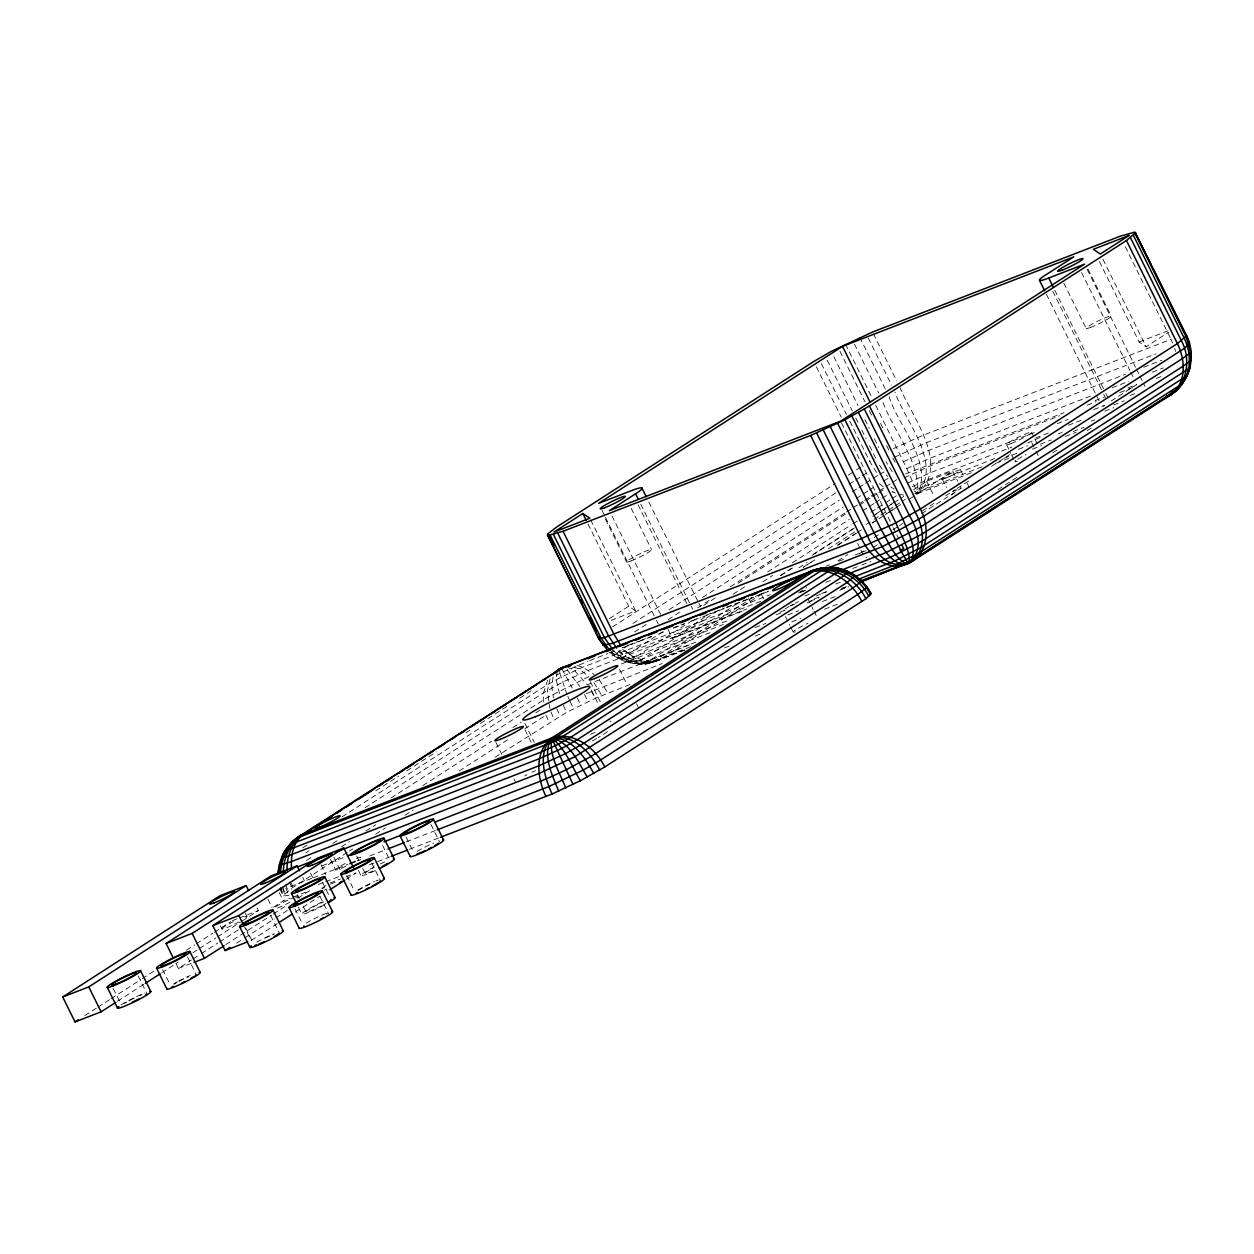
<?xml version="1.0" encoding="UTF-8"?>
<svg xmlns="http://www.w3.org/2000/svg" width="1254" height="1254" viewBox="0 0 1254 1254"><rect width="100%" height="100%" fill="white"/><g stroke="black" fill="none" stroke-linecap="round" stroke-linejoin="round"><path stroke-width="0.75" stroke-dasharray="5 3.75" d="M557.215 671.705L556.227 679.668L560.46 698.023M553.061 676.956L551.885 687.85L553.484 697.898M550.13 678.665L547.387 690.468L549.895 708.322M915.075 493.825L917.787 493.543C919.746 459.763 892.55 430.31 882.095 399.995M288.843 895.56L282.808 895.889L292.057 887.989L347.719 852.156M685.013 650.042L655.889 661.313C642.173 666.203 626.295 664.212 614.272 655.983L618.755 651.516L630.448 643.866M762.26 593.659L660.748 659.008C659.51 661.563 626.044 668.946 641.703 659.745L717.022 611.262M547.59 680.217L543.515 692.851L543.828 705.673M982.101 466.723L914.856 493.339L917.787 493.543C932.898 461.064 897.598 425.263 889.18 396.75M994.688 458.494L913.79 490.627L917.787 493.543C943.102 462.554 904.103 420.184 894.98 392.126M875.684 405.23L906.783 468.573L917.787 493.543C950.814 464.105 911.517 416.312 900.168 387.941M662.833 631.687L625.354 655.92L621.388 659.87L625.997 659.62L633.317 657.096L729.797 619.758M609.428 618.598L628.662 606.215L635.637 610.917L610.557 620.62M612.548 626.89L835.211 483.558M848.3 475.125L854.852 470.908M856.498 469.858L863.034 465.642M632.988 623.379L835.995 492.697M849.099 484.263L854.005 481.097M855.636 480.047L860.557 476.881M862.188 475.83L868.74 471.614M375.683 790.882L398.615 776.132M406.798 770.865L436.267 751.898M465.736 732.916L472.288 728.699M480.47 723.433L508.309 705.516M519.767 698.133L531.226 690.766M341.981 816.871L545.004 686.173L560.742 677.301L582.796 667.222L770.301 594.662M634.634 631.906L647.738 623.489M669.009 609.789L839.287 500.174M852.375 491.74L857.297 488.574M858.927 487.524L863.849 484.357M865.479 483.307L870.386 480.141M302.841 847.782L307.763 844.616M365.055 807.733L543.515 692.851L562.262 682.286L588.565 670.263L746.929 608.974M305.788 852.877L309.064 850.761M390.934 798.061L547.559 697.349L588.878 676.627L578.909 668.79L569.269 665.921M668.116 619.633L681.204 611.2M702.491 597.5L843.299 506.867M856.388 498.434L867.846 491.051M869.492 490L874.399 486.834M697.663 607.798L709.121 600.431M730.408 586.731L845.008 512.964M846.638 511.898L851.56 508.748M853.19 507.682L863.018 501.365M864.649 500.315L869.555 497.148M871.201 496.098L877.753 491.881M879.383 490.831L884.289 487.665M885.935 486.615L890.842 483.448M892.487 482.398L897.394 479.232M306.634 860.369L313.187 856.153M332.843 843.503L337.749 840.337M422.88 785.537L491.646 741.271M512.933 727.571L521.115 722.304M535.85 712.805L540.756 709.654M703.776 605.337L716.865 596.904M738.151 583.204L846.215 513.638M859.303 505.205L864.21 502.055M865.856 500.989L870.762 497.838M872.408 496.772L877.314 493.621M878.944 492.571L883.866 489.405M692.302 620.495L635.01 657.378L629.069 662.473L639.085 660.137L710.077 632.659M733.229 594.145L744.704 586.778M767.62 572.012L849.475 519.313M862.58 510.895L874.038 503.512M875.668 502.462L880.59 499.296M882.22 498.246L888.772 494.029M341.37 846.858L349.552 841.575M365.933 831.041L375.761 824.724M459.246 770.959L510.002 738.292M524.736 728.809L544.393 716.159M84.864 1015.583L96.339 1008.2M97.969 1007.15L109.443 999.751M111.089 998.701L140.589 979.703M142.235 978.653L155.355 970.204M186.501 950.156L194.699 944.889M196.329 943.823L212.725 933.274M214.371 932.224L230.752 921.659M668.116 629.524L672.442 638.27L698.666 621.373A32.62 3.292 -26.3 0 0 705.14 616.012M762.855 581.746L772.683 575.429M792.34 562.78L851.278 524.83M852.908 523.78L857.814 520.614M870.919 512.181L875.825 509.03M877.471 507.98L884.023 503.763M885.653 502.697L890.559 499.547M892.205 498.481L897.112 495.33M349.349 851.09L352.625 848.989M375.557 834.239L385.37 827.906M405.026 815.257L413.209 809.99M495.064 757.291L566.573 712.382L595.18 698.353L629.743 684.574M117.468 1001.272L143.708 984.39M161.735 972.79L178.131 962.241M192.881 952.742L197.803 949.576M199.433 948.51L215.829 937.961M217.475 936.91L240.423 922.129M242.069 921.079L258.449 910.529L256.819 907.206M780.223 575.57L793.39 567.106M813.141 554.378L854.272 527.903M875.668 514.124L880.606 510.942M882.252 509.892L888.835 505.644M890.481 504.594L895.419 501.412M913.523 489.765L926.69 481.285L952.742 471.206L957.79 481.411M736.772 603.895L645.214 663.507L637.095 663.695M780.976 575.445L794.08 567.012M812.09 555.412L854.664 528.012M872.674 516.413L879.211 512.212M880.857 511.146L885.763 507.995M887.409 506.929L892.315 503.779M893.945 502.713L903.773 496.396M753.011 597.327L654.776 660.56C627.392 669.777 656.594 661.548 660.748 659.008C647.315 663.883 632.58 658.084 622.266 649.149M798.861 567.811L807.043 562.544M828.33 548.844L856.153 530.928M865.981 524.611L872.533 520.394M874.163 519.328L879.085 516.178M880.716 515.112L887.268 510.895M888.898 509.845L893.82 506.694M895.45 505.628L905.278 499.311M175.952 963.433L178.413 968.417L191.533 959.968M193.163 958.918L199.715 954.702M201.361 953.636L217.757 943.086M219.387 942.036L239.059 929.371M273.497 907.206L283.326 900.874L290.27 898.193M803.187 567.31L814.645 559.927L803.265 567.419M837.562 545.177L855.573 533.593M857.219 532.527L862.125 529.376M871.953 523.043L875.229 520.943M888.318 512.51L894.87 508.293M896.5 507.243L901.422 504.077M837.766 545.224L859.115 531.477M872.267 523.012L877.189 519.846M878.835 518.78L883.756 515.613M885.402 514.548L890.324 511.381M891.97 510.331L898.538 506.099M910.043 498.7L914.965 495.518M916.611 494.468L952.742 471.206M1099.382 261.537L1139.149 341.997L1146.125 346.7L1168.571 332.263M225.783 944.607L271.679 915.059M273.325 914.009L286.429 905.56M297.919 898.177L309.393 890.795L292.01 897.519M236.583 943.165L243.151 938.948M244.781 937.882L274.297 918.884M275.927 917.834L287.401 910.451M321.823 888.287L326.745 885.12M838.001 560.789L847.876 554.44M874.195 537.496L879.132 534.314M277.4 923.587L251.176 940.469L244.593 927.161M295.427 911.971L320.021 896.14M346.245 879.258L356.089 872.925L342.185 878.302M892.942 529.768L897.88 526.602M899.526 525.536L902.802 523.42M922.521 510.739L934.011 503.34M945.516 495.926L955.36 489.593M957.006 488.527L970.157 480.078M991.506 466.331L1009.58 454.7M1027.637 443.07L1041.588 436.815M798.532 592.891L806.745 587.609M859.303 553.766L865.887 549.534M921.737 513.576L961.16 488.198L958.636 483.103M873.082 547.575L877.847 544.502M1111.216 400.966L1136.861 384.461L1127.754 387.988M977.383 501.349L983.935 497.133M1052.702 452.866L1059.238 448.65M1087.077 430.733L1093.629 426.517M997.98 489.593L1019.377 475.815M873.662 478.04L878.411 475.109M876.53 472.476L869.727 461.456L874.148 458.901M879.791 474.294L883.945 471.896L887.566 476.489M883.678 480.972L888.788 478.009M556.337 675.154L558.673 673.931M893.506 448.603L923.477 435.091L1171.048 339.301L1172.945 343.784M894.274 457.302L926.643 442.568L1156.016 353.816M904.259 477.774L930.546 465.751L1059.787 415.748M907.786 483.041L929.841 472.962L1035.428 432.097M912.207 486.771L928.148 479.53L1011.884 447.129M567.043 694.575L559.833 673.32L587.922 661.25M903.476 461.66L928.916 450.327L1125.528 374.256M906.783 468.573L930.233 458.133L1090.431 396.139M586.182 693.697L662.19 663.523M595.023 681.549L692.13 643.898M1139.149 341.997L1167.819 330.899M1143.726 367.203L1161.925 360.164M1112.267 387.69L1128.647 381.357M1152.316 372.203L1163.242 367.971M905.576 473.965L1064.019 412.66M1094.977 400.669L1104.084 397.157M1087.093 405.183L1096.2 401.656M1119.869 392.502L1132.613 387.564M1156.266 378.41L1163.555 375.589M1057.263 423.648L1068.189 419.432M1093.676 409.556L1104.602 405.34A27.949 2.821 -26.3 0 0 1103.473 406.343M1130.089 395.48L1137.362 392.659M1113.599 404.917L1124.352 400.747M1035.553 437.959L1048.297 433.038M1068.314 425.278L1082.876 419.651M1104.727 411.202L1113.834 407.675M1018.358 449.324L1027.465 445.813M1058.407 433.837L1062.044 432.426M1091.168 421.156L1094.82 419.745M1003.952 458.274L1018.514 452.631M1040.35 444.182L1051.275 439.966M1073.126 431.501L1084.052 427.285M917.787 493.543L972.399 472.397M996.068 463.243L1008.812 458.321M1032.465 449.151L1041.572 445.64M1065.242 436.47L1076.167 432.254M952.46 491.568L961.16 488.198M825.994 566.212L829.631 564.802M838.738 561.275L844.193 559.159M855.118 554.926L866.044 550.71M628.05 645.418L638.976 641.186M640.794 640.481L651.719 636.264M673.555 627.799L684.48 623.583M693.587 620.056L699.042 617.94M706.316 615.118L724.53 608.08M726.348 607.375L740.91 601.748M742.729 601.042L751.836 597.515M759.109 594.694L768.216 591.167M589.741 660.544L607.939 653.506M609.773 652.801L615.228 650.685M622.501 647.863L651.641 636.593M658.914 633.787L664.369 631.671M673.476 628.144L684.402 623.912M691.675 621.106L700.782 617.579M702.601 616.874L740.832 602.077M742.65 601.371L753.576 597.155M755.394 596.449L769.956 590.806M760.645 601.418L623.207 654.525L614.946 656.438L609.209 651.939M672.442 638.27L745.284 610.071M852.72 568.501L860.009 565.679M861.827 564.974L870.934 561.447M800.35 592.186L805.805 590.07M825.806 582.342L833.079 579.52M800.789 592.28L806.259 590.179M621.42 663.946L723.354 624.492M804.739 596.026L812.012 593.22M835.681 584.05L841.136 581.95M695.845 642.158L644.885 661.877C634.79 666.736 623.207 660.858 614.272 655.983M790.506 605.525L794.158 604.114M821.448 593.55L826.919 591.433M790.428 605.87L794.064 604.459M815.915 596.011L826.841 591.778M690.593 646.782L650.544 662.269C637.455 666.532 622.972 659.823 613.598 650.622M779.784 612.265L785.239 610.149M814.363 598.879L819.834 596.763M841.669 588.314L847.14 586.198M684.418 649.854L653.177 661.94L660.748 659.008C649.243 663.679 636.044 661.83 625.354 655.92M810.021 601.246L819.113 597.719M840.964 589.27L848.237 586.449M776.022 614.821L781.493 612.704M806.965 602.845L814.254 600.023M839.741 590.164L848.833 586.637M755.018 627.596L765.943 623.379M787.794 614.915L798.72 610.698M822.373 601.528L835.117 596.606M724.404 647.942L731.678 645.12M755.347 635.966L762.636 633.145M791.76 621.874L800.851 618.363M824.521 609.193L840.901 602.861M322.09 865.762L345.743 856.607M311.619 878.443L290.05 886.688L291.289 889.697M313.437 877.753L348.016 864.367M357.124 860.84L360.76 859.429M369.867 855.902L386.248 849.569M406.28 841.826L435.404 830.556M318.422 884.509L323.893 882.408M325.711 881.703L338.455 876.765M369.397 864.79L389.414 857.046M409.447 849.287L438.571 838.017M232.398 920.608L237.602 918.586M239.342 917.928L258.449 910.529M330.021 883.004L340.445 878.976M178.413 968.417L192.317 963.041M898.757 494.264L903.742 495.079M576.997 665.482L582.796 667.222L594.114 674.511M566.996 666.909L574.614 670.655L587.342 684.841L593.597 682.129L601.842 695.468M630.872 662.739L623.536 660.184L610.588 651.328M895.403 493.088L892.049 491.913L895.293 489.906L890.857 486.944M618.755 651.516C630.01 661.234 647.017 667.379 660.748 659.008C644.775 665.999 625.182 662.081 612.501 650.324M879.305 483.668L883.96 487.179M610.917 651.908C624.273 663.742 644.587 666.501 660.748 659.008C647.472 667.159 631.358 658.287 622.58 647.534M619.037 650.638L623.207 654.525M567.106 669.761L579.756 686.393M599.287 679.825L607.908 693.023M892.268 471.708L885.951 461.629M879.509 465.171L883.945 471.896M562.09 669.213L572.263 688.054M892.848 458.023L895.137 462.256M591.402 691.315L595.18 698.353M584.442 694.497L588.095 701.597M577.279 697.929L580.821 705.077M1125.293 246.709L1171.048 339.301M1102.909 259.249L1146.125 346.7M1088.049 269.14L1111.232 316.055M1087.171 269.375L1135.544 367.265M1136.422 369.021L1139.008 374.256M1139.87 376.012L1145.059 386.498M1081.559 272.588L1129.948 370.479M1130.81 372.234L1133.397 377.47M1063.847 283.279L1086.183 328.47M1054.786 290.238L1104.899 391.624M1105.762 393.364L1108.364 398.615M1052.717 291.163L1102.83 392.549M1103.692 394.305L1106.279 399.54M1046.447 294.361L1099.147 400.998M1031.509 432.207L1034.033 437.317M1034.863 439.01L1037.387 444.12M1031.776 442.646L1035.13 449.449M1035.976 451.142L1038.484 456.252M1006.554 444.715L1010.755 453.227M1011.602 454.92L1014.956 461.723M960.533 469.842L963.887 476.645M967.242 483.448L968.934 486.834M873.411 333.783L896.72 380.95M942.224 479.012L946.425 487.508M868.223 337.969L891.531 385.135M859.821 337.373L885.716 389.775M926.69 481.285L934.246 496.584M854.476 344.098L878.646 393.004M845.478 344.098L871.373 396.499M880.527 423.272L883.114 428.507M839.945 351.214L864.994 401.876M869.304 410.607L871.891 415.842M886.562 445.546L889.164 450.782M833.816 356.638L857.987 405.544M864.884 419.526L869.21 428.257M874.383 438.728L878.709 447.474M827.264 360.227L852.297 410.889M855.761 417.88L858.347 423.115M861.796 430.106L866.122 438.837M869.571 445.828L875.606 458.055M821.386 363.644L846.419 414.306M849.867 421.281L869.727 461.456M816.338 366.764L841.371 417.425M841.512 422.911L892.487 526.037M893.35 527.793L895.936 533.028M896.814 534.784L900.262 541.775M857.626 543.405L860.15 548.515M860.996 550.208L863.52 555.318M807.952 598.91L813.094 609.287M813.956 611.027L817.373 617.956M785.506 616.545L789.785 625.197M790.631 626.937L793.202 632.126M761.35 594.443L763.874 599.553M748.56 598.189L751.914 604.992M648.82 501.976L698.055 601.622M698.917 603.378L700.657 606.873M640.778 504.265L692.616 609.146M638.067 504.766L688.18 606.152M631.201 508.356L651.563 549.534M611.968 515.896L662.065 617.281M602.045 510.378L604.632 515.613M605.494 517.369L655.607 618.755M656.469 620.495L658.193 623.99M605.416 519.14L626.608 562.043M590.697 519.971L635.637 610.917M588.032 524L628.662 606.215M619.46 669.166L627.157 684.747M636.577 703.792L638.286 707.256M590.321 681.612L600.588 702.397M591.371 689.966L598.221 703.823M524.846 723.339L534.251 742.384M525.034 729.953L531.884 743.81M495.894 742.399L501.898 754.516M513.874 778.765L515.582 782.23M431 824.552L439.558 841.873M406.061 837.061L413.757 852.642M382.533 845.368L390.229 860.949M371.795 863.128L380.354 880.433M356.716 856.153L359.287 861.341M362.719 868.27L365.275 873.474A13.982 1.411 -26.3 0 0 375.824 869.712M358.425 870.48L360.98 875.668M346.856 875.637L354.553 891.218M333.846 857.25L340.43 870.542M330.507 859.413L335.633 869.806M320.993 864.727L325.915 874.696M322.466 882.22L329.316 896.061M310.553 873.082L313.014 878.066M319.989 896.344L328.532 913.664M302.81 877.486L304.456 880.825M297.512 894.729L299.236 898.193M303.515 906.846L306.07 912.05A13.982 1.411 -26.3 0 0 325.946 903.444M291.257 883.427L292.903 886.75M298.358 907.316L301.775 914.244M295.035 908.852L301.885 922.709M279.219 892.566L283.326 900.874M267.948 899.259L272.055 907.567M270.645 915.436L279.203 932.757M245.251 913.131L246.897 916.455M245.706 927.944L253.402 943.525M220.312 925.64L221.958 928.963A13.982 1.411 -26.3 0 0 238.95 921.972M187.583 957.006L196.141 974.327M162.628 969.53L170.34 985.111M138.222 976.114L146.781 993.434M113.283 988.622L120.98 1004.219M570.131 701.519L573.58 708.714M563.234 705.124L566.573 712.382M567.811 696.315L569.363 699.779M556.792 708.667L560.036 715.987M550.992 712.037L554.143 719.388M546.023 715.109L549.095 722.508M289.596 882.064L292.057 887.989M285.583 884.76L287.997 890.732M285.818 888.036L288.232 894.055M282.683 887.017L285.05 893.005M282.652 888.772L285.63 896.296M280.363 887.221L283.31 894.745M280.661 888.882L283.592 896.422M279.877 888.365L282.808 895.889M1174.669 348.314L1175.578 351.418M559.597 670.451L559.833 673.32M326.98 889.023A13.982 1.411 -26.3 0 1 324.19 890.183M322.278 888.898A13.982 1.411 -26.3 0 1 324.661 887.456M330.711 884.211A13.982 1.411 -26.3 0 1 337.122 881.201M326.197 914.041A13.982 1.411 -26.3 0 1 327.764 913.633M306.054 923.163A18.638 1.881 -26.3 0 1 326.416 913.288M265.378 938.102A13.982 1.411 -26.3 0 1 274.595 933.948M256.725 942.256A18.638 1.881 -26.3 0 1 273.356 933.916M358.111 890.481A13.982 1.411 -26.3 0 1 369.82 884.195M357.876 889.932A18.638 1.881 -26.3 0 1 374.507 881.593M375.808 881.045A18.638 1.881 -26.3 0 1 378.238 880.057M324.457 904.918A18.638 1.881 -26.3 0 1 301.681 914.119A18.638 1.881 -26.3 0 1 323.814 901.281M306.07 912.05A13.982 1.411 -26.3 0 1 323.626 901.877M417.08 851.372A18.638 1.881 -26.3 0 1 433.712 843.017M375.04 870.668A18.638 1.881 -26.3 0 1 360.886 875.543A18.638 1.881 -26.3 0 1 374.382 866.859M380.181 864.006A18.638 1.881 -26.3 0 1 388.113 860.573M365.275 873.474A13.982 1.411 -26.3 0 1 373.222 867.956M173.898 984.359A13.982 1.411 -26.3 0 1 176.265 982.932M179.134 981.318A13.982 1.411 -26.3 0 1 188.743 976.662M173.663 983.826A18.638 1.881 -26.3 0 1 177.488 981.694M178.867 980.957A18.638 1.881 -26.3 0 1 190.294 975.487M124.538 1003.466A13.982 1.411 -26.3 0 1 126.905 1002.024M129.789 1000.426A13.982 1.411 -26.3 0 1 136.231 997.196M139.382 995.77A13.982 1.411 -26.3 0 1 142.172 994.626M121.152 1004.846A18.638 1.881 -26.3 0 1 144.665 993.058M244.561 916.831A13.982 1.411 -26.3 0 1 245.909 917.74M221.958 928.963A13.982 1.411 -26.3 0 1 236.348 920.217M295.489 897.112A13.982 1.411 -26.3 0 1 296.837 898.005M289.893 902.237A13.982 1.411 -26.3 0 1 277.495 908.037M275.582 906.752A13.982 1.411 -26.3 0 1 293.232 897.911M784.847 610.384A13.982 1.411 -26.3 0 1 784.142 609.914M785.067 609.068A13.982 1.411 -26.3 0 1 792.011 604.851M795.193 603.19A13.982 1.411 -26.3 0 1 798.469 601.606M1017.307 461.347A13.982 1.411 -26.3 0 1 1015.959 460.437M1017.668 459.246A13.982 1.411 -26.3 0 1 1026.085 454.559M951.363 495.064A10.251 1.035 -26.3 0 1 954.357 493.151M865.934 557.764A10.251 1.035 -26.3 0 1 867.172 556.901M607.532 731.505A37.275 3.762 -26.3 0 1 598.393 737.493M596.669 738.496A37.275 3.762 -26.3 0 1 590.618 741.898M590.462 734.311A37.275 3.762 -26.3 0 1 595.086 732.367M524.595 775.975A15.847 1.599 -26.3 0 1 526.978 774.721M531.9 772.307A15.847 1.599 -26.3 0 1 535.474 770.693M610.886 721.458A15.847 1.599 -26.3 0 1 610.102 720.94M356.355 858.394A13.982 1.411 -26.3 0 1 357.641 859.978M345.79 866.279A13.982 1.411 -26.3 0 1 335.617 869.602A13.982 1.411 -26.3 0 1 347.248 862.454M795.349 631.844A13.982 1.411 -26.3 0 1 795.224 630.166A13.982 1.411 -26.3 0 1 808.046 623.222M945.61 478.135A10.251 1.035 -26.3 0 0 960.47 470.172A10.251 1.035 -26.3 0 0 948.055 474.968A10.251 1.035 -26.3 0 0 945.61 478.135M1011.163 443.524A13.982 1.411 -26.3 0 0 1031.431 432.661A13.982 1.411 -26.3 0 0 1014.502 439.213A13.982 1.411 -26.3 0 0 1011.163 443.524M1090.353 327.513A13.982 1.411 -26.3 0 0 1110.997 316.588A13.982 1.411 -26.3 0 0 1094.773 322.686A13.982 1.411 -26.3 0 0 1090.353 327.513M631.217 560.851A13.982 1.411 -26.3 0 0 651.484 549.973A13.982 1.411 -26.3 0 0 634.555 556.525A13.982 1.411 -26.3 0 0 631.217 560.851"/><path stroke-width="1.5" d="M287.088 870.903C286.476 856.843 291.665 841.512 304.095 833.816L562.56 667.536L813.564 570.256C827.279 565.366 843.143 567.341 855.181 575.57L847.187 582.42L575.006 756.648L539.204 773.42L335.335 852.312M283.373 872.079C283.404 856.952 290.709 841.512 304.095 833.816L551.65 738.026C573.611 730.753 595.493 748.027 604.773 766.978L580.288 780.772L552.026 794.017L440.389 837.311M278.827 872.815L278.153 872.361C279.376 856.263 289.125 840.494 304.095 833.816C290.019 841.45 281.194 856.858 280.582 872.721L278.827 872.815C279.814 856.56 289.596 841.309 304.095 833.816C292.919 841.591 290.411 856.529 291.649 869.226M1189.921 363.566L1190.046 367.171C1187.193 378.379 1180.312 388.442 1170.703 394.916L912.787 560.93L861.576 581.699M545.96 796.462C537.276 778.483 533.922 751.71 551.65 738.026L808.705 572.545C811.855 567.796 854.272 563.391 834.443 574.175L577.404 739.641L561.667 748.513L539.596 758.592L292.041 854.397C268.184 866.138 296.916 834.913 304.095 833.816L291.79 842.359L287.056 848.206L282.338 855.996L278.153 872.361M559.597 670.451L560.036 668.774L562.56 667.536M281.1 862.172L283.451 854.867M1188.949 368.315C1186.707 380.808 1177.318 392.126 1165.358 397.737L1040.93 477.837M279.767 863.489L279.391 864.382L281.554 864.696L291.336 861.608L538.906 765.802L565.193 753.779L583.941 743.214L840.995 577.733L847.688 572.561L847.469 571.275M607.939 650.936L598.393 637.957L547.465 534.894L547.951 533.749L556.698 526.993L813.736 361.528L831.214 351.402L872.549 332.044L1120.12 236.238L1134.917 232.084L1186.629 335.664C1192.726 348.11 1192.742 362.97 1187.115 375.573L921.204 547.387L894.823 560.914L855.698 576.307M598.879 636.813L598.393 637.957L603.362 645.387L612.767 643.192L865.511 545.49L899.322 530.034L923.43 516.444L1184.466 348.283L1189.56 343.204L1185.845 335.147L1186.629 335.664L1177.396 343.58L920.358 509.046L895.873 522.84L861.545 538.53L604.428 637.628L599.177 638.49L547.465 534.894M848.644 572.906L854.507 575.116L861.498 580.618L861.043 581.699L852.83 588.048L591.042 756.46L565.962 769.909L546.211 778.938L434.95 822.091M604.773 766.978L865.871 598.769L871.044 593.597L866.843 586.7L860.777 580.132L858.865 580.226M548.249 535.427L563.046 531.273L810.617 435.467L844.93 419.792L869.414 405.982L1126.453 240.517L1135.701 232.617M286.931 850.243L288.53 847.061L285.943 849.648L293.734 847.829L541.289 752.024L558.453 744.186L570.695 737.289L827.734 571.824C835.086 563.218 847.077 571.793 855.181 575.57M1168.179 395.355L1165.358 397.737L1178.149 388.035L1186.159 375.918M289.596 845.698L292.793 841.575L300.741 836.418M1172.694 391.311L1170.515 393.834C1176.268 392.612 1180.578 385.574 1183.118 381.655M554.973 672.943L560.036 668.774L816.276 569.629L832.358 567.858L827.201 568.705M552.951 674.103C557.152 669.589 563.124 666.438 569.269 665.921M294.188 840.635L298.75 836.637L563.783 666.971M551.227 675.169L561.134 668.351L571.338 665.09M1130.512 237.774L1181.456 340.837C1191.974 360.102 1186.864 388.709 1165.358 397.737L1167.929 395.778M1178.149 388.035L1171.926 394.038L1165.358 397.737L1168.305 395.668M1165.358 397.737L1171.816 393.474M582.844 513.513L553.986 532.088L589.819 518.216L582.844 513.513L586.308 520.504M1053.062 286.743L1048.752 277.996A27.949 2.821 -26.3 0 1 1044.943 275.425L1073.785 256.851L842.516 346.355L598.581 503.387L631.154 490.769A32.62 3.292 -26.3 0 1 635.606 493.778L638.192 499.014M635.606 493.778L609.366 510.66L840.65 421.156L1084.585 264.124L1048.752 277.996M305.647 833.267L310.553 830.101M315.475 826.935L322.027 822.718M326.933 819.567L331.84 816.401M336.762 813.235L341.668 810.068M346.574 806.918L351.496 803.751M358.033 799.535L372.767 790.051M379.319 785.835L382.595 783.734M385.871 781.618L392.424 777.402M398.976 773.185L403.882 770.019M407.158 767.918L413.71 763.702M418.617 760.535L423.523 757.385M428.445 754.218L433.351 751.052M438.257 747.886L444.809 743.685M449.716 740.518L454.638 737.352M459.544 734.186L464.466 731.035M471.002 726.818L485.737 717.335M490.659 714.169L495.565 711.002M498.841 708.902L505.393 704.685M508.669 702.569L516.852 697.302M520.128 695.202L526.68 690.985M529.94 688.869L536.493 684.653M541.414 681.502L546.321 678.336M115.838 1002.338L101.088 1011.837L75.021 1021.916L62.7 996.977L220.077 895.669L246.129 885.59L248.59 890.575M62.7 996.977L88.768 986.898L246.129 885.59M173.475 958.448L166.092 943.478L271.005 875.95L297.057 865.856L299.534 870.84M166.092 943.478L192.144 933.399L297.057 865.856M247.696 941.817L225.109 950.548L212.788 925.609L317.701 858.081L343.768 847.986L353.628 867.94M212.788 925.609L238.856 915.53L343.768 847.986M75.021 1021.916L78.297 1019.8M145.339 983.34L160.104 973.841M194.041 962.367L204.465 958.322L224.137 945.673M225.109 950.548L230.031 947.381M279.046 922.521L292.151 914.088M329.865 889.807L344.615 880.308M924.684 552.669L906.893 564.018C893.788 557.811 888.537 541.712 881.343 529.972L830.414 426.909M927.96 550.553L996.726 506.287M1000.002 504.186L1016.367 493.637M1019.643 491.537L1037.654 479.937M558.829 669.417L561.29 668.147L562.09 669.213M587.718 658.742L595.007 655.92M605.933 651.704L611.388 649.588M618.677 646.766L627.768 643.255M635.057 640.433L640.512 638.317M647.801 635.496L656.892 631.985M664.181 629.163L673.288 625.636M680.561 622.815L689.669 619.304M700.594 615.071L706.049 612.955M722.429 606.622L727.9 604.506M738.81 600.274L744.28 598.158M751.554 595.352L757.024 593.236M767.934 589.004L773.404 586.888M780.678 584.082L789.785 580.555M797.058 577.733L806.165 574.207M813.454 571.401L822.185 568.156L832.922 568.673M826.464 568.626L882.111 546.713L920.671 526.946L1182.459 358.55L1189.043 353.832L1190.673 352.202L1190.407 350.618M842.563 569.724L886.343 552.434L921.878 534.22L1183.306 366.043L1189.372 361.701L1191.3 359.193L1190.626 358.738M900.074 550.177L903.711 548.766L901.987 545.271M849.946 573.266L890.638 557.215L922.066 541.101L1189.685 368.065L1190.673 352.202L1186.143 336.824L1135.215 233.761M857.861 579.458L895.481 564.849L919.323 552.889L1178.901 385.871C1192.272 374.899 1191.316 353.079 1184.403 338.564L1133.459 235.501M859.883 581.26L900.184 565.632L916.486 557.45L1175.264 390.919C1186.503 377.752 1184.591 358.205 1177.396 343.58L1126.453 240.517M862.799 580.806L909.416 562.78C909.887 548.641 901.046 535.63 895.873 522.84L844.93 419.792M297.104 867.11L315.303 860.072M318.955 858.661L328.046 855.134M347.562 855.902L353.032 853.786M383.975 841.81L403.992 834.067M349.835 863.661L355.305 861.545M388.066 848.864L404.446 842.531M437.223 829.85L548.766 786.587L583.502 769.925L600.713 759.94L857.752 594.474L866.373 587.828L866.075 586.167L871.044 593.597M391.232 856.341L407.628 849.993M1176.362 388.332L1177.459 388.066M818.909 569.285L808.705 572.545C830.665 565.272 852.532 582.561 861.811 601.497M825.571 568.689L814.473 569.912L808.705 572.545C830.947 563.657 856.09 578.329 865.871 598.769M838.581 568.83L845.917 571.369M603.362 645.387L603.08 643.725L606.278 647.409M609.538 650.121L601.215 638.38L550.271 535.317M612.595 649.4L604.428 637.628L553.484 534.565M616.67 648.114L608.723 636.264L557.795 533.201M620.26 644.415L613.974 634.336L563.046 531.273M870.558 594.757C859.978 572.514 831.026 561.776 808.705 572.545C809.77 571.134 831.982 564.19 821.088 570.742L555.663 740.942L296.352 842.108C283.765 847.453 300.474 834.474 304.095 833.816L297.135 838.017L553.375 738.857L816.276 569.629L808.705 572.545C831.057 562.544 858.567 574.943 868.818 596.481M599.726 770.097C590.822 752.87 573.078 733.182 551.65 738.026C536.978 752.964 544.565 777.245 552.026 794.017M593.832 773.499C585.069 757.918 571.996 736.835 551.65 738.026C541.728 754.422 552.246 775.16 558.688 791.133M587.295 777.104C578.517 762.526 569.771 742.054 551.65 738.026C548.813 755.378 559.503 772.229 565.773 787.904M580.288 780.772C571.84 766.116 565.319 748.56 551.65 738.026L573.047 784.408M1135.779 233.824L1151.313 265.268M1153.053 268.764L1184.983 333.392M1039.535 280.379L1044.723 290.865M842.516 346.355L870.151 402.299M869.414 405.982L920.358 509.046C930.625 527.479 928.336 556.901 905.654 564.582C889.572 563.548 881.546 545.38 874.273 533.201L823.329 430.138M864.367 409.102L915.295 512.165C941.174 560.789 890.026 589.223 867.596 536.085L816.667 433.022M858.488 412.519L909.416 515.582C939.512 566.385 884.619 587.107 861.545 538.53L810.617 435.467M851.936 416.109L902.88 519.172C907.912 532.182 917.834 548.406 910.623 562.137L908.147 563.407L901.626 552.058L837.688 423.413M641.907 487.994L646.218 496.741M547.951 533.749L553.986 545.976M580.759 600.133L582.483 603.613M589.396 617.595L596.293 631.561M433.32 819.128L443.587 839.898M400.057 835.807L410.324 856.576M383.975 838.221L394.258 858.99M374.115 857.705L384.382 878.474M340.853 874.383L351.12 895.152M324.77 876.797L335.037 897.566M322.294 890.92L332.561 911.689M291.508 893.475L296.649 903.868M289.031 907.598L299.298 928.383M272.964 910.012L283.232 930.781M238.856 915.53L243.778 925.499M239.686 926.69L249.969 947.475M192.144 933.399L204.465 958.322M189.887 951.582L200.17 972.367M156.625 968.26L166.892 989.045M140.542 970.69L150.809 991.475M107.28 987.368L117.547 1008.153M88.768 986.898L101.088 1011.837M341.825 881.327A13.982 1.411 -26.3 0 1 339.458 882.769M331.526 911.674A18.638 1.881 -26.3 0 1 317.717 921.251A18.638 1.881 -26.3 0 1 299.392 927.788M323.469 917.567A13.982 1.411 -26.3 0 1 320.601 919.182M304.361 926.189A13.982 1.411 -26.3 0 1 303.593 926.173M282.197 930.766A18.638 1.881 -26.3 0 1 266.209 941.425A18.638 1.881 -26.3 0 1 251.286 945.751M279.125 933.195A13.982 1.411 -26.3 0 1 274.14 936.66M264.798 941.503A13.982 1.411 -26.3 0 1 258.857 944.074M256.6 944.873A13.982 1.411 -26.3 0 1 255.032 945.281M383.348 878.443A18.638 1.881 -26.3 0 1 369.538 888.02A18.638 1.881 -26.3 0 1 351.214 894.557M380.275 880.888A13.982 1.411 -26.3 0 1 379.366 881.734M377.658 882.91A13.982 1.411 -26.3 0 1 372.407 885.951M369.225 887.597A13.982 1.411 -26.3 0 1 365.949 889.196M357.751 892.566A13.982 1.411 -26.3 0 1 356.183 892.973M331.025 899.526A13.982 1.411 -26.3 0 1 328.329 902.002M334.019 897.535A18.638 1.881 -26.3 0 1 328.282 902.786M442.552 839.866A18.638 1.881 -26.3 0 1 428.743 849.46A18.638 1.881 -26.3 0 1 410.419 855.98M438.571 843.158A13.982 1.411 -26.3 0 1 434.495 845.776M431.611 847.375A13.982 1.411 -26.3 0 1 428.429 849.036M425.169 850.62A13.982 1.411 -26.3 0 1 416.955 853.99M387.533 863.426A13.982 1.411 -26.3 0 1 382.282 866.467M393.223 858.959A18.638 1.881 -26.3 0 1 379.413 868.552M199.135 972.336A18.638 1.881 -26.3 0 1 185.326 981.913A18.638 1.881 -26.3 0 1 167.001 988.45M196.063 974.781A13.982 1.411 -26.3 0 1 195.138 975.612M193.445 976.803A13.982 1.411 -26.3 0 1 191.063 978.245M185.012 981.49A13.982 1.411 -26.3 0 1 181.736 983.073M173.538 986.459A13.982 1.411 -26.3 0 1 171.97 986.867M149.775 991.444A18.638 1.881 -26.3 0 1 133.786 1002.103A18.638 1.881 -26.3 0 1 118.879 1006.429M146.702 993.873A13.982 1.411 -26.3 0 1 145.793 994.72M138.833 998.952A13.982 1.411 -26.3 0 1 132.375 1002.181M1129.164 235.423L1100.322 253.998L1093.331 249.295L1129.164 235.423M311.87 865.244A13.982 1.411 -26.3 0 0 332.138 854.366A13.982 1.411 -26.3 0 0 315.209 860.918A13.982 1.411 -26.3 0 0 311.87 865.244M295.176 906.015A18.638 1.881 -26.3 0 0 322.184 891.516A18.638 1.881 -26.3 0 0 299.628 900.247A18.638 1.881 -26.3 0 0 295.176 906.015M297.935 904.197A13.982 1.411 -26.3 0 0 318.187 893.334A13.982 1.411 -26.3 0 0 301.273 899.886A13.982 1.411 -26.3 0 0 297.935 904.197M245.831 925.107A18.638 1.881 -26.3 0 0 272.855 910.608A18.638 1.881 -26.3 0 0 250.283 919.339A18.638 1.881 -26.3 0 0 245.831 925.107M248.59 923.289A13.982 1.411 -26.3 0 0 268.858 912.426A13.982 1.411 -26.3 0 0 251.929 918.978A13.982 1.411 -26.3 0 0 248.59 923.289M346.982 872.8A18.638 1.881 -26.3 0 0 374.005 858.3A18.638 1.881 -26.3 0 0 351.433 867.031A18.638 1.881 -26.3 0 0 346.982 872.8M349.741 870.981A13.982 1.411 -26.3 0 0 370.008 860.103A13.982 1.411 -26.3 0 0 353.079 866.655A13.982 1.411 -26.3 0 0 349.741 870.981M297.653 891.892A18.638 1.881 -26.3 0 0 324.676 877.392A18.638 1.881 -26.3 0 0 302.104 886.123A18.638 1.881 -26.3 0 0 297.653 891.892M300.411 890.074A13.982 1.411 -26.3 0 0 320.679 879.195A13.982 1.411 -26.3 0 0 303.75 885.747A13.982 1.411 -26.3 0 0 300.411 890.074M406.186 834.224A18.638 1.881 -26.3 0 0 433.21 819.724A18.638 1.881 -26.3 0 0 410.654 828.455A18.638 1.881 -26.3 0 0 406.186 834.224M408.945 832.405A13.982 1.411 -26.3 0 0 429.213 821.542A13.982 1.411 -26.3 0 0 412.3 828.079A13.982 1.411 -26.3 0 0 408.945 832.405M356.857 853.316A18.638 1.881 -26.3 0 0 383.881 838.816A18.638 1.881 -26.3 0 0 361.309 847.547A18.638 1.881 -26.3 0 0 356.857 853.316M359.616 851.497A13.982 1.411 -26.3 0 0 379.884 840.635A13.982 1.411 -26.3 0 0 362.955 847.171A13.982 1.411 -26.3 0 0 359.616 851.497M162.769 966.677A18.638 1.881 -26.3 0 0 189.793 952.178A18.638 1.881 -26.3 0 0 167.221 960.909A18.638 1.881 -26.3 0 0 162.769 966.677M165.528 964.875A13.982 1.411 -26.3 0 0 185.796 953.996A13.982 1.411 -26.3 0 0 168.867 960.548A13.982 1.411 -26.3 0 0 165.528 964.875M113.409 985.785A18.638 1.881 -26.3 0 0 140.432 971.286A18.638 1.881 -26.3 0 0 117.86 980.017A18.638 1.881 -26.3 0 0 113.409 985.785M116.167 983.982A13.982 1.411 -26.3 0 0 136.435 973.104A13.982 1.411 -26.3 0 0 119.506 979.656A13.982 1.411 -26.3 0 0 116.167 983.982M214.23 902.849A13.982 1.411 -26.3 0 0 234.498 891.97A13.982 1.411 -26.3 0 0 217.569 898.522A13.982 1.411 -26.3 0 0 214.23 902.849M265.174 883.114A13.982 1.411 -26.3 0 0 285.426 872.235A13.982 1.411 -26.3 0 0 268.513 878.788A13.982 1.411 -26.3 0 0 265.174 883.114M1062.013 270.174A13.982 1.411 -26.3 0 0 1082.641 259.249A13.982 1.411 -26.3 0 0 1066.433 265.331A13.982 1.411 -26.3 0 0 1062.013 270.174M604.93 507.666A13.982 1.411 -26.3 0 0 625.197 496.788A13.982 1.411 -26.3 0 0 608.268 503.34A13.982 1.411 -26.3 0 0 604.93 507.666M535.411 716.692A37.275 3.762 -26.3 0 0 589.458 687.694A37.275 3.762 -26.3 0 0 544.314 705.171A37.275 3.762 -26.3 0 0 535.411 716.692M500.268 739.327A15.847 1.599 -26.3 0 0 523.231 726.991A15.847 1.599 -26.3 0 0 504.045 734.421A15.847 1.599 -26.3 0 0 500.268 739.327M594.694 678.539A15.847 1.599 -26.3 0 0 617.658 666.219A15.847 1.599 -26.3 0 0 598.471 673.633A15.847 1.599 -26.3 0 0 594.694 678.539M776.994 589.537A13.982 1.411 -26.3 0 0 797.513 578.627A13.982 1.411 -26.3 0 0 781.038 584.881A13.982 1.411 -26.3 0 0 776.994 589.537M319.409 827.217A13.982 1.411 -26.3 0 0 339.928 816.307A13.982 1.411 -26.3 0 0 323.501 822.546A13.982 1.411 -26.3 0 0 319.409 827.217"/></g></svg>
